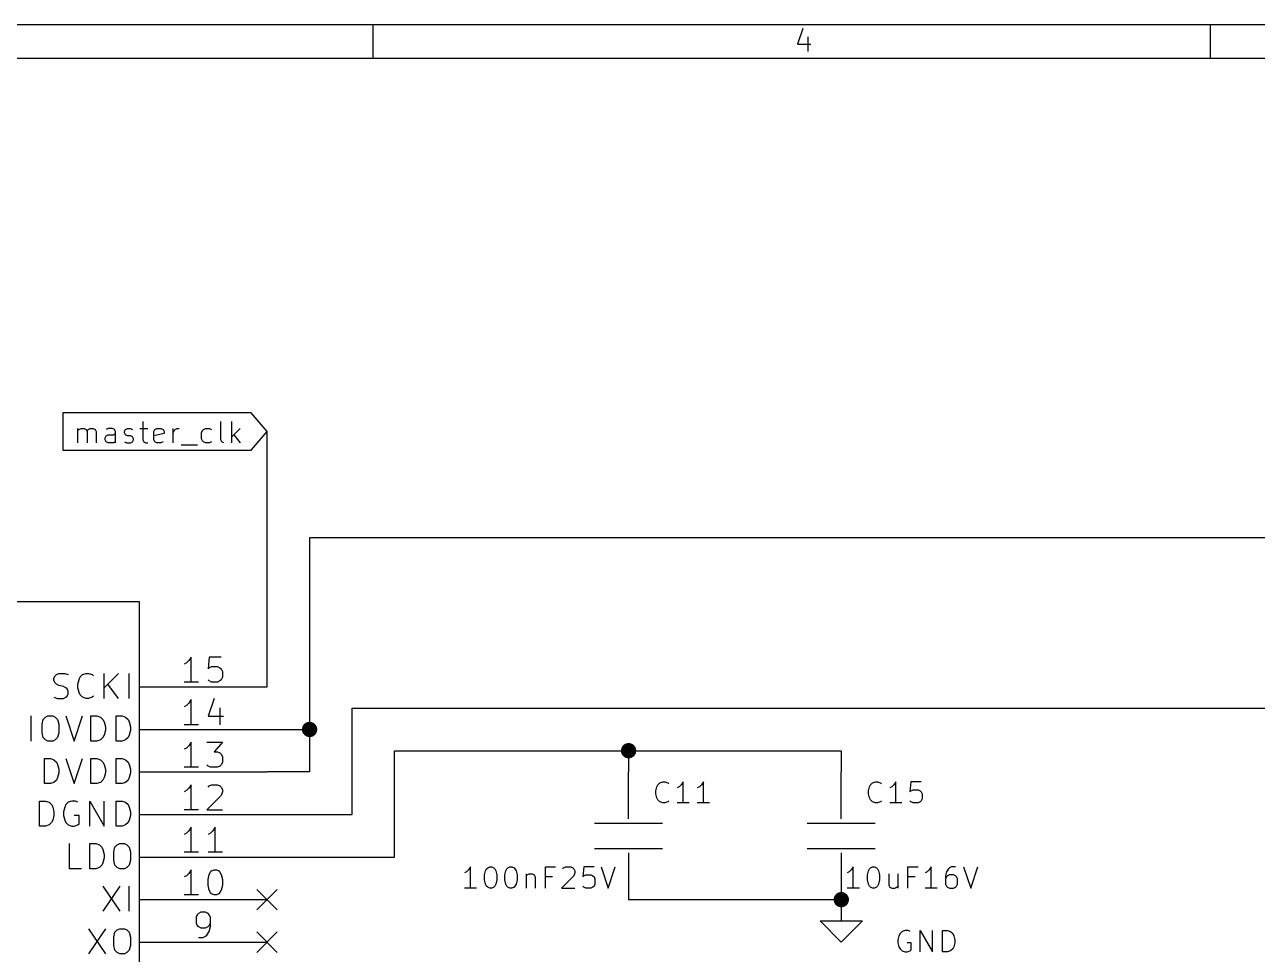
# Model space of a CAD drawing. Extents: x 0.4 to 11.3, y -7.9 to -0.4.
# Drawn here: x 5.48 to 8.378, y -2.579 to -0.394 of the extents above; entities that cross this region are included whole.
import ezdxf

# ---------------------------------------------------------------- set-up
doc = ezdxf.new("R2010")
doc.units = 0
doc.header["$MEASUREMENT"] = 0
for name, color, linetype in [('BLUE2', 5, 'CONTINUOUS'), ('CYAN2', 4, 'CONTINUOUS'), ('GREEN3', 91, 'CONTINUOUS'), ('RED2', 1, 'CONTINUOUS'), ('RED3', 11, 'CONTINUOUS')]:
    doc.layers.add(name, color=color, linetype=linetype)

msp = doc.modelspace()

# ---------------------------------------------------------------- linework, layer by layer
at = {"layer": 'BLUE2', "linetype": 'CONTINUOUS'}
for p, q in [((6.026, -2.426), (6.074, -2.474)), ((6.074, -2.426), (6.026, -2.474)), ((6.026, -2.526), (6.074, -2.574)), ((6.074, -2.526), (6.026, -2.574))]:
    msp.add_line(p, q, dxfattribs=at)
at = {"layer": 'CYAN2', "linetype": 'CONTINUOUS'}
for p, q in [((5.549, -1.9295), (5.5518, -1.9239)), ((5.549, -1.9352), (5.549, -1.9295)), ((5.5518, -1.9408), (5.549, -1.9352)), ((5.5518, -1.9239), (5.5546, -1.9211)), ((5.5546, -1.9436), (5.5518, -1.9408)), ((5.5546, -1.9211), (5.5602, -1.9183)), ((5.5602, -1.9183), (5.5742, -1.9183)), ((5.5742, -1.9183), (5.5827, -1.9211)), ((5.6051, -1.9436), (5.608, -1.9323)), ((5.608, -1.9323), (5.6108, -1.9267)), ((5.6108, -1.9267), (5.6164, -1.9211)), ((5.6164, -1.9211), (5.6248, -1.9183)), ((5.6248, -1.9183), (5.6304, -1.9183)), ((5.6304, -1.9183), (5.6389, -1.9211)), ((5.6389, -1.9211), (5.6417, -1.9239)), ((5.667, -1.9773), (5.667, -1.9183)), ((5.7007, -1.9183), (5.667, -1.952)), ((5.726, -1.9773), (5.726, -1.9183)), ((5.5602, -1.9464), (5.5546, -1.9436)), ((5.5714, -1.9492), (5.5602, -1.9464)), ((5.577, -1.952), (5.5714, -1.9492)), ((5.5799, -1.9548), (5.577, -1.952)), ((5.5827, -1.9604), (5.5799, -1.9548)), ((5.5799, -1.9717), (5.5827, -1.9661)), ((5.5827, -1.9661), (5.5827, -1.9604)), ((5.6051, -1.952), (5.6051, -1.9436)), ((5.608, -1.9632), (5.6051, -1.952)), ((5.6108, -1.9689), (5.608, -1.9632)), ((5.6164, -1.9745), (5.6108, -1.9689)), ((5.7007, -1.9773), (5.6754, -1.9436)), ((5.549, -1.9745), (5.5574, -1.9773)), ((5.5574, -1.9773), (5.5714, -1.9773)), ((5.5714, -1.9773), (5.577, -1.9745)), ((5.577, -1.9745), (5.5799, -1.9717)), ((5.6248, -1.9773), (5.6164, -1.9745)), ((5.6304, -1.9773), (5.6248, -1.9773)), ((5.6389, -1.9745), (5.6304, -1.9773)), ((5.6417, -1.9717), (5.6389, -1.9745)), ((5.4956, -2.0773), (5.4956, -2.0183)), ((5.5209, -2.038), (5.5237, -2.0267)), ((5.5237, -2.0267), (5.5293, -2.0211)), ((5.5293, -2.0211), (5.5349, -2.0183)), ((5.5349, -2.0183), (5.5461, -2.0183)), ((5.5461, -2.0183), (5.5518, -2.0211)), ((5.5518, -2.0211), (5.5574, -2.0267)), ((5.5574, -2.0267), (5.5602, -2.038)), ((5.577, -2.0183), (5.5967, -2.0773)), ((5.5967, -2.0773), (5.6164, -2.0183)), ((5.636, -2.0773), (5.636, -2.0183)), ((5.636, -2.0183), (5.6501, -2.0183)), ((5.6501, -2.0183), (5.6585, -2.0211)), ((5.6585, -2.0211), (5.6641, -2.0267)), ((5.6641, -2.0267), (5.6669, -2.0323)), ((5.695, -2.0773), (5.695, -2.0183)), ((5.695, -2.0183), (5.7091, -2.0183)), ((5.7091, -2.0183), (5.7175, -2.0211)), ((5.7175, -2.0211), (5.7231, -2.0267)), ((5.7231, -2.0267), (5.7259, -2.0323)), ((5.5209, -2.0576), (5.5209, -2.038)), ((5.5602, -2.038), (5.5602, -2.0576)), ((5.6669, -2.0323), (5.6698, -2.0436)), ((5.6698, -2.052), (5.6669, -2.0632)), ((5.6698, -2.0436), (5.6698, -2.052)), ((5.7259, -2.0323), (5.7288, -2.0436)), ((5.7288, -2.052), (5.7259, -2.0632)), ((5.7288, -2.0436), (5.7288, -2.052)), ((5.5237, -2.0689), (5.5209, -2.0576)), ((5.5293, -2.0745), (5.5237, -2.0689)), ((5.5349, -2.0773), (5.5293, -2.0745)), ((5.5461, -2.0773), (5.5349, -2.0773)), ((5.5518, -2.0745), (5.5461, -2.0773)), ((5.5574, -2.0689), (5.5518, -2.0745)), ((5.5602, -2.0576), (5.5574, -2.0689)), ((5.6501, -2.0773), (5.636, -2.0773)), ((5.6585, -2.0745), (5.6501, -2.0773)), ((5.6641, -2.0689), (5.6585, -2.0745)), ((5.6669, -2.0632), (5.6641, -2.0689)), ((5.7091, -2.0773), (5.695, -2.0773)), ((5.7175, -2.0745), (5.7091, -2.0773)), ((5.7231, -2.0689), (5.7175, -2.0745)), ((5.7259, -2.0632), (5.7231, -2.0689)), ((5.5265, -2.1773), (5.5265, -2.1183)), ((5.5265, -2.1183), (5.5405, -2.1183)), ((5.5405, -2.1183), (5.549, -2.1211)), ((5.549, -2.1211), (5.5546, -2.1267)), ((5.5546, -2.1267), (5.5574, -2.1323)), ((5.5574, -2.1323), (5.5602, -2.1436)), ((5.5602, -2.1436), (5.5602, -2.152)), ((5.577, -2.1183), (5.5967, -2.1773)), ((5.5967, -2.1773), (5.6164, -2.1183)), ((5.636, -2.1773), (5.636, -2.1183)), ((5.636, -2.1183), (5.6501, -2.1183)), ((5.6501, -2.1183), (5.6585, -2.1211)), ((5.6585, -2.1211), (5.6641, -2.1267)), ((5.6641, -2.1267), (5.6669, -2.1323)), ((5.6669, -2.1323), (5.6698, -2.1436)), ((5.6698, -2.1436), (5.6698, -2.152)), ((5.695, -2.1773), (5.695, -2.1183)), ((5.695, -2.1183), (5.7091, -2.1183)), ((5.7091, -2.1183), (5.7175, -2.1211)), ((5.7175, -2.1211), (5.7231, -2.1267)), ((5.7231, -2.1267), (5.7259, -2.1323)), ((5.7259, -2.1323), (5.7288, -2.1436)), ((5.7288, -2.1436), (5.7288, -2.152)), ((5.5546, -2.1689), (5.549, -2.1745)), ((5.5574, -2.1632), (5.5546, -2.1689)), ((5.5602, -2.152), (5.5574, -2.1632)), ((5.6641, -2.1689), (5.6585, -2.1745)), ((5.6669, -2.1632), (5.6641, -2.1689)), ((5.6698, -2.152), (5.6669, -2.1632)), ((5.7231, -2.1689), (5.7175, -2.1745)), ((5.7259, -2.1632), (5.7231, -2.1689)), ((5.7288, -2.152), (5.7259, -2.1632)), ((6.9734, -2.1752), (6.9806, -2.1728)), ((6.9806, -2.1728), (6.9853, -2.1728)), ((6.9853, -2.1728), (6.9925, -2.1752)), ((7.0282, -2.1728), (7.0234, -2.1799)), ((7.0282, -2.2228), (7.0282, -2.1728)), ((7.0758, -2.1728), (7.071, -2.1799)), ((7.0758, -2.2228), (7.0758, -2.1728)), ((7.4734, -2.1752), (7.4806, -2.1728)), ((7.4734, -2.1752), (7.4806, -2.1728)), ((7.4806, -2.1728), (7.4853, -2.1728)), ((7.4806, -2.1728), (7.4853, -2.1728)), ((7.4853, -2.1728), (7.4925, -2.1752)), ((7.4853, -2.1728), (7.4925, -2.1752)), ((7.5282, -2.1728), (7.5234, -2.1799)), ((7.5282, -2.1728), (7.5234, -2.1799)), ((7.5282, -2.2228), (7.5282, -2.1728)), ((7.5282, -2.2228), (7.5282, -2.1728)), ((7.5639, -2.1728), (7.5615, -2.1966)), ((7.5639, -2.1728), (7.5615, -2.1966)), ((7.5877, -2.1728), (7.5639, -2.1728)), ((7.5877, -2.1728), (7.5639, -2.1728)), ((5.5405, -2.1773), (5.5265, -2.1773)), ((5.549, -2.1745), (5.5405, -2.1773)), ((5.6501, -2.1773), (5.636, -2.1773)), ((5.6585, -2.1745), (5.6501, -2.1773)), ((5.7091, -2.1773), (5.695, -2.1773)), ((5.7175, -2.1745), (5.7091, -2.1773)), ((6.9639, -2.1942), (6.9663, -2.1847)), ((6.9639, -2.2014), (6.9639, -2.1942)), ((6.9663, -2.2109), (6.9639, -2.2014)), ((6.9663, -2.1847), (6.9687, -2.1799)), ((6.9687, -2.1799), (6.9734, -2.1752)), ((6.9925, -2.1752), (6.9949, -2.1776)), ((7.0187, -2.1847), (7.0139, -2.1871)), ((7.0234, -2.1799), (7.0187, -2.1847)), ((7.0663, -2.1847), (7.0615, -2.1871)), ((7.071, -2.1799), (7.0663, -2.1847)), ((7.4639, -2.1942), (7.4663, -2.1847)), ((7.4639, -2.1942), (7.4663, -2.1847)), ((7.4639, -2.2014), (7.4639, -2.1942)), ((7.4639, -2.2014), (7.4639, -2.1942)), ((7.4663, -2.2109), (7.4639, -2.2014)), ((7.4663, -2.2109), (7.4639, -2.2014)), ((7.4663, -2.1847), (7.4687, -2.1799)), ((7.4663, -2.1847), (7.4687, -2.1799)), ((7.4687, -2.1799), (7.4734, -2.1752)), ((7.4687, -2.1799), (7.4734, -2.1752)), ((7.4925, -2.1752), (7.4949, -2.1776)), ((7.4925, -2.1752), (7.4949, -2.1776)), ((7.5187, -2.1847), (7.5139, -2.1871)), ((7.5187, -2.1847), (7.5139, -2.1871)), ((7.5234, -2.1799), (7.5187, -2.1847)), ((7.5234, -2.1799), (7.5187, -2.1847)), ((7.5615, -2.1966), (7.5639, -2.1942)), ((7.5615, -2.1966), (7.5639, -2.1942)), ((7.5639, -2.1942), (7.5687, -2.1919)), ((7.5639, -2.1942), (7.5687, -2.1919)), ((7.5687, -2.1919), (7.5806, -2.1919)), ((7.5687, -2.1919), (7.5806, -2.1919)), ((7.5806, -2.1919), (7.5853, -2.1942)), ((7.5806, -2.1919), (7.5853, -2.1942)), ((7.5853, -2.1942), (7.5877, -2.1966)), ((7.5853, -2.1942), (7.5877, -2.1966)), ((7.5877, -2.1966), (7.5901, -2.2014)), ((7.5877, -2.1966), (7.5901, -2.2014)), ((7.5901, -2.2014), (7.5901, -2.2133)), ((7.5901, -2.2014), (7.5901, -2.2133)), ((5.5152, -2.2773), (5.5152, -2.2183)), ((5.5152, -2.2183), (5.5293, -2.2183)), ((5.5293, -2.2183), (5.5377, -2.2211)), ((5.5377, -2.2211), (5.5433, -2.2267)), ((5.5433, -2.2267), (5.5461, -2.2323)), ((5.577, -2.2267), (5.5742, -2.2323)), ((5.5827, -2.2211), (5.577, -2.2267)), ((5.5911, -2.2183), (5.5827, -2.2211)), ((5.5995, -2.2183), (5.5911, -2.2183)), ((5.6051, -2.2211), (5.5995, -2.2183)), ((5.6332, -2.2773), (5.6332, -2.2183)), ((5.6332, -2.2183), (5.6669, -2.2773)), ((5.6669, -2.2773), (5.6669, -2.2183)), ((5.695, -2.2773), (5.695, -2.2183)), ((5.695, -2.2183), (5.7091, -2.2183)), ((5.7091, -2.2183), (5.7175, -2.2211)), ((5.7175, -2.2211), (5.7231, -2.2267)), ((5.7231, -2.2267), (5.7259, -2.2323)), ((6.9687, -2.2157), (6.9663, -2.2109)), ((6.9734, -2.2204), (6.9687, -2.2157)), ((6.9806, -2.2228), (6.9734, -2.2204)), ((6.9853, -2.2228), (6.9806, -2.2228)), ((6.9925, -2.2204), (6.9853, -2.2228)), ((6.9949, -2.218), (6.9925, -2.2204)), ((7.0425, -2.2228), (7.0139, -2.2228)), ((7.0901, -2.2228), (7.0615, -2.2228)), ((7.4687, -2.2157), (7.4663, -2.2109)), ((7.4687, -2.2157), (7.4663, -2.2109)), ((7.4734, -2.2204), (7.4687, -2.2157)), ((7.4734, -2.2204), (7.4687, -2.2157)), ((7.4806, -2.2228), (7.4734, -2.2204)), ((7.4806, -2.2228), (7.4734, -2.2204)), ((7.4853, -2.2228), (7.4806, -2.2228)), ((7.4853, -2.2228), (7.4806, -2.2228)), ((7.4925, -2.2204), (7.4853, -2.2228)), ((7.4925, -2.2204), (7.4853, -2.2228)), ((7.4949, -2.218), (7.4925, -2.2204)), ((7.4949, -2.218), (7.4925, -2.2204)), ((7.5425, -2.2228), (7.5139, -2.2228)), ((7.5425, -2.2228), (7.5139, -2.2228)), ((7.5639, -2.2204), (7.5615, -2.218)), ((7.5639, -2.2204), (7.5615, -2.218)), ((7.5687, -2.2228), (7.5639, -2.2204)), ((7.5687, -2.2228), (7.5639, -2.2204)), ((7.5806, -2.2228), (7.5687, -2.2228)), ((7.5806, -2.2228), (7.5687, -2.2228)), ((7.5853, -2.2204), (7.5806, -2.2228)), ((7.5853, -2.2204), (7.5806, -2.2228)), ((7.5877, -2.218), (7.5853, -2.2204)), ((7.5877, -2.218), (7.5853, -2.2204)), ((7.5901, -2.2133), (7.5877, -2.218)), ((7.5901, -2.2133), (7.5877, -2.218)), ((5.5461, -2.2323), (5.5489, -2.2436)), ((5.5489, -2.252), (5.5461, -2.2632)), ((5.5489, -2.2436), (5.5489, -2.252)), ((5.5742, -2.2323), (5.5714, -2.2436)), ((5.5714, -2.2436), (5.5714, -2.252)), ((5.5714, -2.252), (5.5742, -2.2632)), ((5.6079, -2.252), (5.5967, -2.252)), ((5.6079, -2.2717), (5.6079, -2.252)), ((5.7259, -2.2323), (5.7288, -2.2436)), ((5.7288, -2.252), (5.7259, -2.2632)), ((5.7288, -2.2436), (5.7288, -2.252)), ((5.5293, -2.2773), (5.5152, -2.2773)), ((5.5377, -2.2745), (5.5293, -2.2773)), ((5.5433, -2.2689), (5.5377, -2.2745)), ((5.5461, -2.2632), (5.5433, -2.2689)), ((5.5742, -2.2632), (5.577, -2.2689)), ((5.577, -2.2689), (5.5827, -2.2745)), ((5.5827, -2.2745), (5.5911, -2.2773)), ((5.5911, -2.2773), (5.5967, -2.2773)), ((5.5967, -2.2773), (5.6051, -2.2745)), ((5.6051, -2.2745), (5.6079, -2.2717)), ((5.7091, -2.2773), (5.695, -2.2773)), ((5.7175, -2.2745), (5.7091, -2.2773)), ((5.7231, -2.2689), (5.7175, -2.2745)), ((5.7259, -2.2632), (5.7231, -2.2689)), ((5.5855, -2.3773), (5.5855, -2.3183)), ((5.6332, -2.3773), (5.6332, -2.3183)), ((5.6332, -2.3183), (5.6473, -2.3183)), ((5.6473, -2.3183), (5.6557, -2.3211)), ((5.6979, -2.3211), (5.7035, -2.3183)), ((5.7035, -2.3183), (5.7147, -2.3183)), ((5.7147, -2.3183), (5.7203, -2.3211)), ((5.6557, -2.3211), (5.6613, -2.3267)), ((5.6613, -2.3267), (5.6641, -2.3323)), ((5.6641, -2.3323), (5.6669, -2.3436)), ((5.6669, -2.3436), (5.6669, -2.352)), ((5.6894, -2.338), (5.6922, -2.3267)), ((5.6894, -2.3576), (5.6894, -2.338)), ((5.6922, -2.3267), (5.6979, -2.3211)), ((5.7203, -2.3211), (5.7259, -2.3267)), ((5.7259, -2.3267), (5.7288, -2.338)), ((5.7288, -2.338), (5.7288, -2.3576)), ((5.6557, -2.3745), (5.6473, -2.3773)), ((5.6613, -2.3689), (5.6557, -2.3745)), ((5.6641, -2.3632), (5.6613, -2.3689)), ((5.6669, -2.352), (5.6641, -2.3632)), ((5.6922, -2.3689), (5.6894, -2.3576)), ((5.6979, -2.3745), (5.6922, -2.3689)), ((5.7035, -2.3773), (5.6979, -2.3745)), ((5.7203, -2.3745), (5.7147, -2.3773)), ((5.7259, -2.3689), (5.7203, -2.3745)), ((5.7288, -2.3576), (5.7259, -2.3689)), ((6.5282, -2.3728), (6.5234, -2.3799)), ((6.5282, -2.4228), (6.5282, -2.3728)), ((6.5663, -2.3776), (6.5687, -2.3752)), ((6.5687, -2.3752), (6.5734, -2.3728)), ((6.5734, -2.3728), (6.5782, -2.3728)), ((6.5782, -2.3728), (6.5829, -2.3752)), ((6.5829, -2.3752), (6.5853, -2.3776)), ((6.6139, -2.3776), (6.6163, -2.3752)), ((6.6163, -2.3752), (6.621, -2.3728)), ((6.621, -2.3728), (6.6258, -2.3728)), ((6.6258, -2.3728), (6.6306, -2.3752)), ((6.6306, -2.3752), (6.6329, -2.3776)), ((6.7044, -2.4228), (6.7044, -2.3728)), ((6.7044, -2.3728), (6.7282, -2.3728)), ((6.7449, -2.3776), (6.7472, -2.3752)), ((6.7472, -2.3752), (6.752, -2.3728)), ((6.752, -2.3728), (6.7639, -2.3728)), ((6.7639, -2.3728), (6.7687, -2.3752)), ((6.7687, -2.3752), (6.771, -2.3776)), ((6.7948, -2.3728), (6.7925, -2.3966)), ((6.8187, -2.3728), (6.7948, -2.3728)), ((6.8353, -2.3728), (6.852, -2.4228)), ((6.852, -2.4228), (6.8687, -2.3728)), ((7.4282, -2.3728), (7.4234, -2.3799)), ((7.4282, -2.3728), (7.4234, -2.3799)), ((7.4282, -2.4228), (7.4282, -2.3728)), ((7.4282, -2.4228), (7.4282, -2.3728)), ((7.4663, -2.3776), (7.4687, -2.3752)), ((7.4663, -2.3776), (7.4687, -2.3752)), ((7.4687, -2.3752), (7.4734, -2.3728)), ((7.4687, -2.3752), (7.4734, -2.3728)), ((7.4734, -2.3728), (7.4782, -2.3728)), ((7.4734, -2.3728), (7.4782, -2.3728)), ((7.4782, -2.3728), (7.4829, -2.3752)), ((7.4782, -2.3728), (7.4829, -2.3752)), ((7.4829, -2.3752), (7.4853, -2.3776)), ((7.4829, -2.3752), (7.4853, -2.3776)), ((7.5568, -2.4228), (7.5568, -2.3728)), ((7.5568, -2.3728), (7.5806, -2.3728)), ((7.5568, -2.4228), (7.5568, -2.3728)), ((7.5568, -2.3728), (7.5806, -2.3728)), ((7.6115, -2.3728), (7.6068, -2.3799)), ((7.6115, -2.3728), (7.6068, -2.3799)), ((7.6115, -2.4228), (7.6115, -2.3728)), ((7.6115, -2.4228), (7.6115, -2.3728)), ((7.6544, -2.3752), (7.652, -2.3776)), ((7.6544, -2.3752), (7.652, -2.3776)), ((7.6591, -2.3728), (7.6544, -2.3752)), ((7.6591, -2.3728), (7.6544, -2.3752)), ((7.6687, -2.3728), (7.6591, -2.3728)), ((7.6687, -2.3728), (7.6591, -2.3728)), ((7.6877, -2.3728), (7.7044, -2.4228)), ((7.6877, -2.3728), (7.7044, -2.4228)), ((7.7044, -2.4228), (7.721, -2.3728)), ((7.7044, -2.4228), (7.721, -2.3728)), ((5.6136, -2.3773), (5.5855, -2.3773)), ((5.6473, -2.3773), (5.6332, -2.3773)), ((5.7147, -2.3773), (5.7035, -2.3773)), ((6.5187, -2.3847), (6.5139, -2.3871)), ((6.5234, -2.3799), (6.5187, -2.3847)), ((6.5615, -2.3919), (6.5639, -2.3823)), ((6.5615, -2.4038), (6.5615, -2.3919)), ((6.5639, -2.4133), (6.5615, -2.4038)), ((6.5639, -2.3823), (6.5663, -2.3776)), ((6.5853, -2.3776), (6.5877, -2.3823)), ((6.5877, -2.3823), (6.5901, -2.3919)), ((6.5901, -2.4038), (6.5877, -2.4133)), ((6.5901, -2.3919), (6.5901, -2.4038)), ((6.6091, -2.3919), (6.6115, -2.3823)), ((6.6091, -2.4038), (6.6091, -2.3919)), ((6.6115, -2.4133), (6.6091, -2.4038)), ((6.6115, -2.3823), (6.6139, -2.3776)), ((6.6329, -2.3776), (6.6353, -2.3823)), ((6.6353, -2.3823), (6.6377, -2.3919)), ((6.6377, -2.4038), (6.6353, -2.4133)), ((6.6377, -2.3919), (6.6377, -2.4038)), ((6.6591, -2.3895), (6.6591, -2.4228)), ((6.6591, -2.3942), (6.6615, -2.3919)), ((6.6615, -2.3919), (6.6663, -2.3895)), ((6.6663, -2.3895), (6.6734, -2.3895)), ((6.6734, -2.3895), (6.6782, -2.3919)), ((6.6782, -2.3919), (6.6806, -2.3966)), ((6.6806, -2.3966), (6.6806, -2.4228)), ((6.721, -2.3966), (6.7044, -2.3966)), ((6.771, -2.3942), (6.7425, -2.4228)), ((6.771, -2.3776), (6.7734, -2.3823)), ((6.7734, -2.3871), (6.771, -2.3942)), ((6.7734, -2.3823), (6.7734, -2.3871)), ((6.7925, -2.3966), (6.7948, -2.3942)), ((6.7948, -2.3942), (6.7996, -2.3919)), ((6.7996, -2.3919), (6.8115, -2.3919)), ((6.8115, -2.3919), (6.8163, -2.3942)), ((6.8163, -2.3942), (6.8187, -2.3966)), ((6.8187, -2.3966), (6.821, -2.4014)), ((6.821, -2.4014), (6.821, -2.4133)), ((7.4187, -2.3847), (7.4139, -2.3871)), ((7.4187, -2.3847), (7.4139, -2.3871)), ((7.4234, -2.3799), (7.4187, -2.3847)), ((7.4234, -2.3799), (7.4187, -2.3847)), ((7.4615, -2.3919), (7.4639, -2.3823)), ((7.4615, -2.3919), (7.4639, -2.3823)), ((7.4615, -2.4038), (7.4615, -2.3919)), ((7.4615, -2.4038), (7.4615, -2.3919)), ((7.4639, -2.4133), (7.4615, -2.4038)), ((7.4639, -2.4133), (7.4615, -2.4038)), ((7.4639, -2.3823), (7.4663, -2.3776)), ((7.4639, -2.3823), (7.4663, -2.3776)), ((7.4853, -2.3776), (7.4877, -2.3823)), ((7.4853, -2.3776), (7.4877, -2.3823)), ((7.4877, -2.3823), (7.4901, -2.3919)), ((7.4877, -2.3823), (7.4901, -2.3919)), ((7.4901, -2.4038), (7.4877, -2.4133)), ((7.4901, -2.4038), (7.4877, -2.4133)), ((7.4901, -2.3919), (7.4901, -2.4038)), ((7.4901, -2.3919), (7.4901, -2.4038)), ((7.5115, -2.3895), (7.5115, -2.4157)), ((7.5115, -2.3895), (7.5115, -2.4157)), ((7.5329, -2.3895), (7.5329, -2.4228)), ((7.5329, -2.3895), (7.5329, -2.4228)), ((7.5734, -2.3966), (7.5568, -2.3966)), ((7.5734, -2.3966), (7.5568, -2.3966)), ((7.602, -2.3847), (7.5972, -2.3871)), ((7.602, -2.3847), (7.5972, -2.3871)), ((7.6068, -2.3799), (7.602, -2.3847)), ((7.6068, -2.3799), (7.602, -2.3847)), ((7.6472, -2.3847), (7.6449, -2.3942)), ((7.6472, -2.3847), (7.6449, -2.3942)), ((7.6449, -2.3942), (7.6449, -2.4133)), ((7.6449, -2.3942), (7.6449, -2.4133)), ((7.6472, -2.3966), (7.6449, -2.4014)), ((7.6472, -2.3966), (7.6449, -2.4014)), ((7.652, -2.3776), (7.6472, -2.3847)), ((7.652, -2.3776), (7.6472, -2.3847)), ((7.6496, -2.3942), (7.6472, -2.3966)), ((7.6496, -2.3942), (7.6472, -2.3966)), ((7.6544, -2.3919), (7.6496, -2.3942)), ((7.6544, -2.3919), (7.6496, -2.3942)), ((7.6639, -2.3919), (7.6544, -2.3919)), ((7.6639, -2.3919), (7.6544, -2.3919)), ((7.6687, -2.3942), (7.6639, -2.3919)), ((7.6687, -2.3942), (7.6639, -2.3919)), ((7.671, -2.3966), (7.6687, -2.3942)), ((7.671, -2.3966), (7.6687, -2.3942)), ((7.6734, -2.4014), (7.671, -2.3966)), ((7.6734, -2.4014), (7.671, -2.3966)), ((7.6734, -2.4133), (7.6734, -2.4014)), ((7.6734, -2.4133), (7.6734, -2.4014)), ((5.6641, -2.4183), (5.7035, -2.4773)), ((5.7035, -2.4183), (5.6641, -2.4773)), ((5.726, -2.4773), (5.726, -2.4183)), ((6.5425, -2.4228), (6.5139, -2.4228)), ((6.5663, -2.418), (6.5639, -2.4133)), ((6.5687, -2.4204), (6.5663, -2.418)), ((6.5734, -2.4228), (6.5687, -2.4204)), ((6.5782, -2.4228), (6.5734, -2.4228)), ((6.5829, -2.4204), (6.5782, -2.4228)), ((6.5853, -2.418), (6.5829, -2.4204)), ((6.5877, -2.4133), (6.5853, -2.418)), ((6.6139, -2.418), (6.6115, -2.4133)), ((6.6163, -2.4204), (6.6139, -2.418)), ((6.621, -2.4228), (6.6163, -2.4204)), ((6.6258, -2.4228), (6.621, -2.4228)), ((6.6306, -2.4204), (6.6258, -2.4228)), ((6.6329, -2.418), (6.6306, -2.4204)), ((6.6353, -2.4133), (6.6329, -2.418)), ((6.7425, -2.4228), (6.7734, -2.4228)), ((6.7948, -2.4204), (6.7925, -2.418)), ((6.7996, -2.4228), (6.7948, -2.4204)), ((6.8115, -2.4228), (6.7996, -2.4228)), ((6.8163, -2.4204), (6.8115, -2.4228)), ((6.8187, -2.418), (6.8163, -2.4204)), ((6.821, -2.4133), (6.8187, -2.418)), ((7.4425, -2.4228), (7.4139, -2.4228)), ((7.4425, -2.4228), (7.4139, -2.4228)), ((7.4663, -2.418), (7.4639, -2.4133)), ((7.4663, -2.418), (7.4639, -2.4133)), ((7.4687, -2.4204), (7.4663, -2.418)), ((7.4687, -2.4204), (7.4663, -2.418)), ((7.4734, -2.4228), (7.4687, -2.4204)), ((7.4734, -2.4228), (7.4687, -2.4204)), ((7.4782, -2.4228), (7.4734, -2.4228)), ((7.4782, -2.4228), (7.4734, -2.4228)), ((7.4829, -2.4204), (7.4782, -2.4228)), ((7.4829, -2.4204), (7.4782, -2.4228)), ((7.4853, -2.418), (7.4829, -2.4204)), ((7.4853, -2.418), (7.4829, -2.4204)), ((7.4877, -2.4133), (7.4853, -2.418)), ((7.4877, -2.4133), (7.4853, -2.418)), ((7.5115, -2.4157), (7.5139, -2.4204)), ((7.5115, -2.4157), (7.5139, -2.4204)), ((7.5139, -2.4204), (7.5187, -2.4228)), ((7.5139, -2.4204), (7.5187, -2.4228)), ((7.5187, -2.4228), (7.5258, -2.4228)), ((7.5187, -2.4228), (7.5258, -2.4228)), ((7.5258, -2.4228), (7.5306, -2.4204)), ((7.5258, -2.4228), (7.5306, -2.4204)), ((7.5306, -2.4204), (7.5329, -2.418)), ((7.5306, -2.4204), (7.5329, -2.418)), ((7.6258, -2.4228), (7.5972, -2.4228)), ((7.6258, -2.4228), (7.5972, -2.4228)), ((7.6449, -2.4133), (7.6472, -2.418)), ((7.6449, -2.4133), (7.6472, -2.418)), ((7.6472, -2.418), (7.6496, -2.4204)), ((7.6472, -2.418), (7.6496, -2.4204)), ((7.6496, -2.4204), (7.6544, -2.4228)), ((7.6496, -2.4204), (7.6544, -2.4228)), ((7.6544, -2.4228), (7.6639, -2.4228)), ((7.6544, -2.4228), (7.6639, -2.4228)), ((7.6639, -2.4228), (7.6687, -2.4204)), ((7.6639, -2.4228), (7.6687, -2.4204)), ((7.6687, -2.4204), (7.671, -2.418)), ((7.6687, -2.4204), (7.671, -2.418)), ((7.671, -2.418), (7.6734, -2.4133)), ((7.671, -2.418), (7.6734, -2.4133)), ((5.6304, -2.5183), (5.6698, -2.5773)), ((5.6698, -2.5183), (5.6304, -2.5773)), ((5.6922, -2.5267), (5.6979, -2.5211)), ((5.6979, -2.5211), (5.7035, -2.5183)), ((5.7035, -2.5183), (5.7147, -2.5183)), ((5.7147, -2.5183), (5.7203, -2.5211)), ((5.7203, -2.5211), (5.7259, -2.5267)), ((5.6894, -2.538), (5.6922, -2.5267)), ((5.6894, -2.5576), (5.6894, -2.538)), ((5.7259, -2.5267), (5.7288, -2.538)), ((5.7288, -2.538), (5.7288, -2.5576)), ((7.5357, -2.5347), (7.5333, -2.5442)), ((7.5357, -2.5347), (7.5333, -2.5442)), ((7.5333, -2.5442), (7.5333, -2.5514)), ((7.5333, -2.5442), (7.5333, -2.5514)), ((7.5381, -2.5299), (7.5357, -2.5347)), ((7.5381, -2.5299), (7.5357, -2.5347)), ((7.5429, -2.5252), (7.5381, -2.5299)), ((7.5429, -2.5252), (7.5381, -2.5299)), ((7.55, -2.5228), (7.5429, -2.5252)), ((7.55, -2.5228), (7.5429, -2.5252)), ((7.5571, -2.5228), (7.55, -2.5228)), ((7.5571, -2.5228), (7.55, -2.5228)), ((7.5619, -2.5252), (7.5571, -2.5228)), ((7.5619, -2.5252), (7.5571, -2.5228)), ((7.5857, -2.5728), (7.5857, -2.5228)), ((7.5857, -2.5228), (7.6143, -2.5728)), ((7.5857, -2.5728), (7.5857, -2.5228)), ((7.5857, -2.5228), (7.6143, -2.5728)), ((7.6143, -2.5728), (7.6143, -2.5228)), ((7.6143, -2.5728), (7.6143, -2.5228)), ((7.6381, -2.5728), (7.6381, -2.5228)), ((7.6381, -2.5228), (7.65, -2.5228)), ((7.6381, -2.5728), (7.6381, -2.5228)), ((7.6381, -2.5228), (7.65, -2.5228)), ((7.65, -2.5228), (7.6571, -2.5252)), ((7.65, -2.5228), (7.6571, -2.5252)), ((7.6571, -2.5252), (7.6619, -2.5299)), ((7.6571, -2.5252), (7.6619, -2.5299)), ((7.6619, -2.5299), (7.6643, -2.5347)), ((7.6619, -2.5299), (7.6643, -2.5347)), ((7.6643, -2.5347), (7.6667, -2.5442)), ((7.6643, -2.5347), (7.6667, -2.5442)), ((7.6667, -2.5442), (7.6667, -2.5514)), ((7.6667, -2.5442), (7.6667, -2.5514)), ((5.6922, -2.5689), (5.6894, -2.5576)), ((5.6979, -2.5745), (5.6922, -2.5689)), ((5.7035, -2.5773), (5.6979, -2.5745)), ((5.7147, -2.5773), (5.7035, -2.5773)), ((5.7203, -2.5745), (5.7147, -2.5773)), ((5.7259, -2.5689), (5.7203, -2.5745)), ((5.7288, -2.5576), (5.7259, -2.5689)), ((7.5333, -2.5514), (7.5357, -2.5609)), ((7.5333, -2.5514), (7.5357, -2.5609)), ((7.5357, -2.5609), (7.5381, -2.5657)), ((7.5357, -2.5609), (7.5381, -2.5657)), ((7.5381, -2.5657), (7.5429, -2.5704)), ((7.5381, -2.5657), (7.5429, -2.5704)), ((7.5429, -2.5704), (7.55, -2.5728)), ((7.5429, -2.5704), (7.55, -2.5728)), ((7.55, -2.5728), (7.5548, -2.5728)), ((7.55, -2.5728), (7.5548, -2.5728)), ((7.5643, -2.5514), (7.5548, -2.5514)), ((7.5643, -2.5514), (7.5548, -2.5514)), ((7.5548, -2.5728), (7.5619, -2.5704)), ((7.5548, -2.5728), (7.5619, -2.5704)), ((7.5619, -2.5704), (7.5643, -2.568)), ((7.5619, -2.5704), (7.5643, -2.568)), ((7.5643, -2.568), (7.5643, -2.5514)), ((7.5643, -2.568), (7.5643, -2.5514)), ((7.65, -2.5728), (7.6381, -2.5728)), ((7.65, -2.5728), (7.6381, -2.5728)), ((7.6571, -2.5704), (7.65, -2.5728)), ((7.6571, -2.5704), (7.65, -2.5728)), ((7.6619, -2.5657), (7.6571, -2.5704)), ((7.6619, -2.5657), (7.6571, -2.5704)), ((7.6643, -2.5609), (7.6619, -2.5657)), ((7.6643, -2.5609), (7.6619, -2.5657)), ((7.6667, -2.5514), (7.6643, -2.5609)), ((7.6667, -2.5514), (7.6643, -2.5609))]:
    msp.add_line(p, q, dxfattribs=at)
at = {"layer": 'GREEN3', "linetype": 'CONTINUOUS'}
for p, q in [((6.05, -1.95), (6.05, -1.35)), ((9, -1.6), (6.15, -1.6)), ((6.15, -1.6), (6.15, -2.05)), ((6.25, -2), (9, -2)), ((6.25, -2.25), (6.25, -2)), ((6.05, -2.05), (6.15, -2.05)), ((6.15, -2.05), (6.15, -2.15)), ((6.35, -2.35), (6.35, -2.1)), ((6.35, -2.1), (6.9, -2.1)), ((6.9, -2.1), (6.9, -2.15)), ((6.9, -2.1), (7.4, -2.1)), ((7.4, -2.1), (7.4, -2.15)), ((6.15, -2.15), (6.05, -2.15)), ((6.05, -2.25), (6.25, -2.25)), ((6.05, -2.35), (6.35, -2.35)), ((6.9, -2.45), (7.4, -2.45))]:
    msp.add_line(p, q, dxfattribs=at)
at = {"layer": 'GREEN3', "const_width": 0.018}
for points in [[(6.141, -2.05, 1), (6.159, -2.05, 1)], [(6.891, -2.1, 1), (6.909, -2.1, 1)], [(7.391, -2.45, 1), (7.409, -2.45, 1)]]:
    msp.add_lwpolyline(points, format="xyb", close=True, dxfattribs=at)
at = {"layer": 'RED2', "linetype": 'CONTINUOUS'}
for p, q in [((0.3937, -0.3937), (11.2993, -0.3937)), ((6.2992, -0.4724), (6.2992, -0.3937)), ((7.3093, -0.4028), (7.2971, -0.4394)), ((8.2677, -0.4724), (8.2677, -0.3937)), ((7.3215, -0.4223), (7.3215, -0.4564)), ((7.2971, -0.4394), (7.3288, -0.4394)), ((0.4724, -0.4724), (11.2206, -0.4724)), ((6.0125, -1.3062), (5.5701, -1.3062)), ((5.5701, -1.3062), (5.5701, -1.35)), ((5.7578, -1.3264), (5.7578, -1.3692)), ((5.9411, -1.3692), (5.9411, -1.3264)), ((5.9673, -1.3764), (5.9673, -1.3264)), ((6.05, -1.35), (6.0125, -1.3062)), ((5.5701, -1.35), (5.5701, -1.3938)), ((5.6054, -1.3764), (5.6054, -1.343)), ((5.6054, -1.3478), (5.6078, -1.3454)), ((5.6078, -1.3454), (5.6126, -1.343)), ((5.6126, -1.343), (5.6197, -1.343)), ((5.6197, -1.343), (5.6245, -1.3454)), ((5.6245, -1.3454), (5.6268, -1.3502)), ((5.6268, -1.3502), (5.6292, -1.3454)), ((5.6268, -1.3502), (5.6268, -1.3764)), ((5.6292, -1.3454), (5.634, -1.343)), ((5.634, -1.343), (5.6411, -1.343)), ((5.6411, -1.343), (5.6459, -1.3454)), ((5.6459, -1.3454), (5.6483, -1.3502)), ((5.6483, -1.3502), (5.6483, -1.3764)), ((5.6697, -1.3645), (5.6721, -1.3597)), ((5.6768, -1.343), (5.6721, -1.3454)), ((5.6721, -1.3597), (5.6768, -1.3573)), ((5.6864, -1.343), (5.6768, -1.343)), ((5.6768, -1.3573), (5.6887, -1.3573)), ((5.6911, -1.3454), (5.6864, -1.343)), ((5.6887, -1.3573), (5.6935, -1.3549)), ((5.6935, -1.3502), (5.6911, -1.3454)), ((5.6935, -1.3764), (5.6935, -1.3502)), ((5.7149, -1.3502), (5.7173, -1.3454)), ((5.7149, -1.3526), (5.7149, -1.3502)), ((5.7173, -1.3573), (5.7149, -1.3526)), ((5.7173, -1.3454), (5.7221, -1.343)), ((5.7221, -1.3597), (5.7173, -1.3573)), ((5.7221, -1.343), (5.7292, -1.343)), ((5.7292, -1.3597), (5.7221, -1.3597)), ((5.7292, -1.343), (5.734, -1.3454)), ((5.734, -1.3621), (5.7292, -1.3597)), ((5.7506, -1.343), (5.7697, -1.343)), ((5.784, -1.3502), (5.7864, -1.3454)), ((5.784, -1.3692), (5.784, -1.3502)), ((5.8078, -1.3549), (5.784, -1.3597)), ((5.7864, -1.3454), (5.7911, -1.343)), ((5.7911, -1.343), (5.8006, -1.343)), ((5.8006, -1.343), (5.8054, -1.3454)), ((5.8054, -1.3454), (5.8078, -1.3502)), ((5.8078, -1.3502), (5.8078, -1.3549)), ((5.8292, -1.3764), (5.8292, -1.343)), ((5.8292, -1.3526), (5.8316, -1.3478)), ((5.8316, -1.3478), (5.834, -1.3454)), ((5.834, -1.3454), (5.8387, -1.343)), ((5.8387, -1.343), (5.8435, -1.343)), ((5.8959, -1.3526), (5.8983, -1.3478)), ((5.8959, -1.3669), (5.8959, -1.3526)), ((5.8983, -1.3478), (5.9006, -1.3454)), ((5.9006, -1.3454), (5.9054, -1.343)), ((5.9054, -1.343), (5.9149, -1.343)), ((5.9149, -1.343), (5.9197, -1.3454)), ((5.9864, -1.343), (5.9673, -1.3621)), ((5.9721, -1.3573), (5.9864, -1.3764)), ((6.0125, -1.3938), (6.05, -1.35)), ((5.6697, -1.3692), (5.6697, -1.3645)), ((5.6721, -1.374), (5.6697, -1.3692)), ((5.6768, -1.3764), (5.6721, -1.374)), ((5.6887, -1.3764), (5.6768, -1.3764)), ((5.6935, -1.374), (5.6887, -1.3764)), ((5.7149, -1.374), (5.7197, -1.3764)), ((5.7197, -1.3764), (5.7292, -1.3764)), ((5.7292, -1.3764), (5.734, -1.374)), ((5.7364, -1.3669), (5.734, -1.3621)), ((5.734, -1.374), (5.7364, -1.3692)), ((5.7364, -1.3692), (5.7364, -1.3669)), ((5.7578, -1.3692), (5.7602, -1.374)), ((5.7602, -1.374), (5.7649, -1.3764)), ((5.7649, -1.3764), (5.7697, -1.3764)), ((5.7864, -1.374), (5.784, -1.3692)), ((5.7911, -1.3764), (5.7864, -1.374)), ((5.8006, -1.3764), (5.7911, -1.3764)), ((5.8054, -1.374), (5.8006, -1.3764)), ((5.8483, -1.3811), (5.8864, -1.3811)), ((5.8983, -1.3716), (5.8959, -1.3669)), ((5.9006, -1.374), (5.8983, -1.3716)), ((5.9054, -1.3764), (5.9006, -1.374)), ((5.9149, -1.3764), (5.9054, -1.3764)), ((5.9197, -1.374), (5.9149, -1.3764)), ((5.9435, -1.374), (5.9411, -1.3692)), ((5.9483, -1.3764), (5.9435, -1.374)), ((5.5701, -1.3938), (6.0125, -1.3938)), ((5.75, -1.75), (3.15, -1.75)), ((5.75, -3.55), (5.75, -1.75)), ((5.75, -1.95), (6.05, -1.95)), ((5.75, -2.05), (6.05, -2.05)), ((5.75, -2.15), (6.05, -2.15)), ((6.9, -2.26), (6.9, -2.15)), ((7.4, -2.26), (7.4, -2.15)), ((7.4, -2.26), (7.4, -2.15)), ((5.75, -2.25), (6.05, -2.25)), ((6.82, -2.27), (6.98, -2.27)), ((7.32, -2.27), (7.48, -2.27)), ((6.82, -2.33), (6.98, -2.33)), ((6.9, -2.34), (6.9, -2.45)), ((7.32, -2.33), (7.48, -2.33)), ((7.4, -2.34), (7.4, -2.45)), ((7.4, -2.34), (7.4, -2.45)), ((5.75, -2.35), (6.05, -2.35)), ((5.75, -2.45), (6.05, -2.45)), ((7.4, -2.45), (7.4, -2.5)), ((7.4, -2.55), (7.35, -2.5)), ((7.35, -2.5), (7.4, -2.5)), ((7.4, -2.5), (7.45, -2.5)), ((7.45, -2.5), (7.4, -2.55)), ((5.75, -2.55), (6.05, -2.55))]:
    msp.add_line(p, q, dxfattribs=at)
at = {"layer": 'RED3', "linetype": 'CONTINUOUS'}
for p, q in [((5.8719, -1.8798), (5.8663, -1.8882)), ((5.8719, -1.9388), (5.8719, -1.8798)), ((5.914, -1.8798), (5.9112, -1.9079)), ((5.9421, -1.8798), (5.914, -1.8798)), ((5.8607, -1.8938), (5.855, -1.8966)), ((5.8663, -1.8882), (5.8607, -1.8938)), ((5.9112, -1.9079), (5.914, -1.9051)), ((5.914, -1.9051), (5.9197, -1.9023)), ((5.9197, -1.9023), (5.9337, -1.9023)), ((5.9337, -1.9023), (5.9393, -1.9051)), ((5.9393, -1.9051), (5.9421, -1.9079)), ((5.9421, -1.9079), (5.9449, -1.9135)), ((5.8888, -1.9388), (5.855, -1.9388)), ((5.914, -1.936), (5.9112, -1.9332)), ((5.9197, -1.9388), (5.914, -1.936)), ((5.9337, -1.9388), (5.9197, -1.9388)), ((5.9393, -1.936), (5.9337, -1.9388)), ((5.9421, -1.9332), (5.9393, -1.936)), ((5.9449, -1.9275), (5.9421, -1.9332)), ((5.9449, -1.9135), (5.9449, -1.9275)), ((5.8607, -1.9938), (5.855, -1.9966)), ((5.8663, -1.9882), (5.8607, -1.9938)), ((5.8719, -1.9798), (5.8663, -1.9882)), ((5.8719, -2.0388), (5.8719, -1.9798)), ((5.9253, -1.977), (5.9112, -2.0191)), ((5.9393, -1.9994), (5.9393, -2.0388)), ((5.9112, -2.0191), (5.9478, -2.0191)), ((5.8888, -2.0388), (5.855, -2.0388)), ((5.8719, -2.0798), (5.8663, -2.0882)), ((5.8719, -2.1388), (5.8719, -2.0798)), ((5.9084, -2.0798), (5.9449, -2.0798)), ((5.9449, -2.0798), (5.9253, -2.1023)), ((5.8607, -2.0938), (5.855, -2.0966)), ((5.8663, -2.0882), (5.8607, -2.0938)), ((5.9253, -2.1023), (5.9337, -2.1023)), ((5.9337, -2.1023), (5.9393, -2.1051)), ((5.9393, -2.1051), (5.9421, -2.1079)), ((5.9421, -2.1079), (5.9449, -2.1135)), ((5.9449, -2.1135), (5.9449, -2.1275)), ((5.8888, -2.1388), (5.855, -2.1388)), ((5.9112, -2.136), (5.9084, -2.1332)), ((5.9169, -2.1388), (5.9112, -2.136)), ((5.9337, -2.1388), (5.9169, -2.1388)), ((5.9393, -2.136), (5.9337, -2.1388)), ((5.9421, -2.1332), (5.9393, -2.136)), ((5.9449, -2.1275), (5.9421, -2.1332)), ((5.8607, -2.1938), (5.855, -2.1966)), ((5.8663, -2.1882), (5.8607, -2.1938)), ((5.8719, -2.1798), (5.8663, -2.1882)), ((5.8719, -2.2388), (5.8719, -2.1798)), ((5.9112, -2.1854), (5.914, -2.1826)), ((5.914, -2.1826), (5.9197, -2.1798)), ((5.9197, -2.1798), (5.9337, -2.1798)), ((5.9337, -2.1798), (5.9393, -2.1826)), ((5.9393, -2.1826), (5.9421, -2.1854)), ((5.9421, -2.1854), (5.9449, -2.191)), ((5.9449, -2.1966), (5.9421, -2.2051)), ((5.9449, -2.191), (5.9449, -2.1966)), ((5.9421, -2.2051), (5.9084, -2.2388)), ((5.8888, -2.2388), (5.855, -2.2388)), ((5.9084, -2.2388), (5.9449, -2.2388)), ((5.8663, -2.2882), (5.8607, -2.2938)), ((5.8719, -2.2798), (5.8663, -2.2882)), ((5.8719, -2.3388), (5.8719, -2.2798)), ((5.9225, -2.2882), (5.9169, -2.2938)), ((5.9281, -2.2798), (5.9225, -2.2882)), ((5.9281, -2.3388), (5.9281, -2.2798)), ((5.8607, -2.2938), (5.855, -2.2966)), ((5.9169, -2.2938), (5.9112, -2.2966)), ((5.8888, -2.3388), (5.855, -2.3388)), ((5.9449, -2.3388), (5.9112, -2.3388)), ((5.8607, -2.3938), (5.855, -2.3966)), ((5.8663, -2.3882), (5.8607, -2.3938)), ((5.8719, -2.3798), (5.8663, -2.3882)), ((5.8719, -2.4388), (5.8719, -2.3798)), ((5.9112, -2.4023), (5.914, -2.391)), ((5.9112, -2.4163), (5.9112, -2.4023)), ((5.914, -2.391), (5.9169, -2.3854)), ((5.9169, -2.3854), (5.9197, -2.3826)), ((5.9197, -2.3826), (5.9253, -2.3798)), ((5.9253, -2.3798), (5.9309, -2.3798)), ((5.9309, -2.3798), (5.9365, -2.3826)), ((5.9365, -2.3826), (5.9393, -2.3854)), ((5.9393, -2.3854), (5.9421, -2.391)), ((5.9421, -2.391), (5.9449, -2.4023)), ((5.9449, -2.4023), (5.9449, -2.4163)), ((5.914, -2.4275), (5.9112, -2.4163)), ((5.9169, -2.4332), (5.914, -2.4275)), ((5.9197, -2.436), (5.9169, -2.4332)), ((5.9393, -2.4332), (5.9365, -2.436)), ((5.9421, -2.4275), (5.9393, -2.4332)), ((5.9449, -2.4163), (5.9421, -2.4275)), ((5.8888, -2.4388), (5.855, -2.4388)), ((5.9253, -2.4388), (5.9197, -2.436)), ((5.9309, -2.4388), (5.9253, -2.4388)), ((5.9365, -2.436), (5.9309, -2.4388)), ((5.886, -2.4854), (5.8831, -2.491)), ((5.8831, -2.491), (5.8831, -2.5051)), ((5.8888, -2.4826), (5.886, -2.4854)), ((5.8944, -2.4798), (5.8888, -2.4826)), ((5.9056, -2.4798), (5.8944, -2.4798)), ((5.9112, -2.4826), (5.9056, -2.4798)), ((5.914, -2.4854), (5.9112, -2.4826)), ((5.9169, -2.491), (5.914, -2.4854)), ((5.9169, -2.5135), (5.9169, -2.491)), ((5.8831, -2.5051), (5.886, -2.5107)), ((5.886, -2.5107), (5.8888, -2.5135)), ((5.8888, -2.5135), (5.8944, -2.5163)), ((5.8944, -2.5163), (5.9056, -2.5163)), ((5.9056, -2.5163), (5.9112, -2.5135)), ((5.9112, -2.5135), (5.914, -2.5107)), ((5.914, -2.5107), (5.9169, -2.5051)), ((5.914, -2.5247), (5.9169, -2.5135)), ((5.8888, -2.5388), (5.9, -2.5388)), ((5.9, -2.5388), (5.9056, -2.536)), ((5.9056, -2.536), (5.9084, -2.5332)), ((5.9084, -2.5332), (5.914, -2.5247))]:
    msp.add_line(p, q, dxfattribs=at)

doc.saveas('drawing.dxf')
